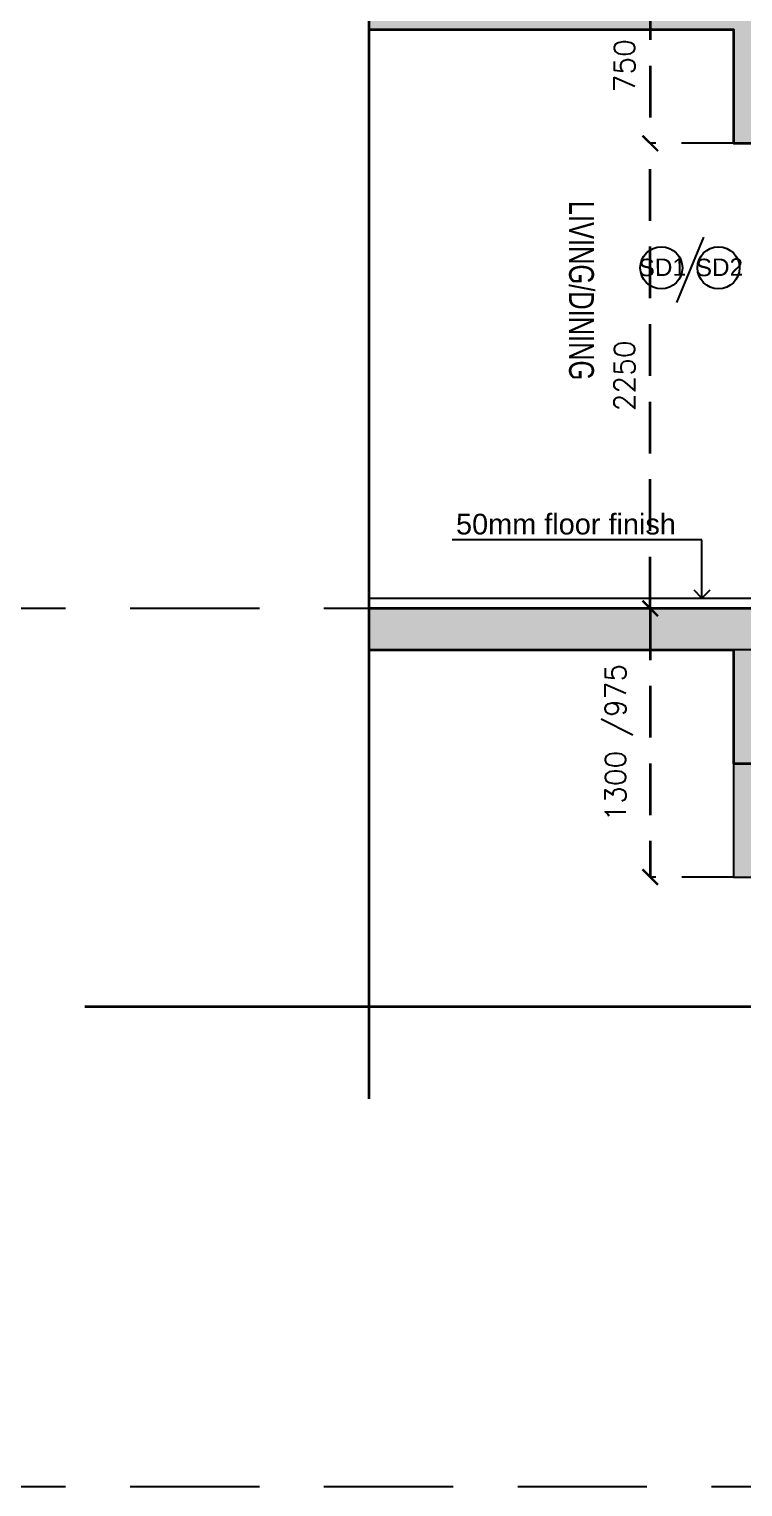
# Model space of a CAD drawing. Header units: millimetres. Extents: x 1066295 to 1300022, y -5734212 to -5454663.
# Drawn here: x 1156989 to 1160441, y -5551243 to -5544191 of the extents above; entities that cross this region are included whole.
import ezdxf
from ezdxf.enums import TextEntityAlignment as Align

# ---------------------------------------------------------------- set-up
doc = ezdxf.new("R2010")
doc.units = ezdxf.units.MM
doc.header["$LTSCALE"] = 1000
doc.header["$MEASUREMENT"] = 0
for name, pattern in [('AUDIT_D_120904163729-0', [0]), ('T9_PROFILE SECTIONS$0$AUDIT_D_120904163729-0', [0]), ('T9_PROFILE SECTIONS$0$HIDDEN', [0.375, 0.25, -0.125]), ('T9_PROFILE SECTIONS$0$HIDDEN2', [0.1875, 0.125, -0.0625])]:
    doc.linetypes.add(name, pattern=pattern)
doc.layers.get('0').update_dxf_attribs({"linetype": 'AUDIT_D_120904163729-0'})
for name, color, linetype, lineweight in [('T9_PROFILE SECTIONS$0$A-DIMENSION', 2, 'Continuous', 35), ('T9_PROFILE SECTIONS$0$A-SLAB', 3, 'Continuous', 35), ('T9_PROFILE SECTIONS$0$a-Text', 4, 'Continuous', 0), ('T9_PROFILE SECTIONS$0$R0-18-10-2014-T1-1st Podium Floor Plan$0$Text', 7, 'Continuous', 0), ('T9_PROFILE SECTIONS$0$T8_PROFILE SECTIONS$0$A-SLAB', 3, 'Continuous', 35)]:
    doc.layers.add(name, color=color, linetype=linetype, lineweight=lineweight)
for name, color, linetype in [('T9_PROFILE SECTIONS$0$a-rcc', 3, 'Continuous'), ('T9_PROFILE SECTIONS$0$A-WALL HATCH', 8, 'Continuous'), ('T9_PROFILE SECTIONS$0$F.F.L', 36, 'Continuous'), ('T9_PROFILE SECTIONS$0$HATCH 150', 8, 'Continuous'), ('T9_PROFILE SECTIONS$0$Leader', 2, 'T9_PROFILE SECTIONS$0$AUDIT_D_120904163729-0'), ('T9_PROFILE SECTIONS$0$LEVEL', 7, 'Continuous'), ('T9_PROFILE SECTIONS$0$TEXT ROOM', 7, 'Continuous'), ('T9_PROFILE SECTIONS$0$TYPICAL UNITS$0$a-door-no', 104, 'Continuous')]:
    doc.layers.add(name, color=color, linetype=linetype)
doc.styles.add('T9_PROFILE SECTIONS$0$ARIAL ARROW', font='arial.ttf')
doc.styles.add('T9_PROFILE SECTIONS$0$Romans 1', font='romans.shx', dxfattribs={"height": 100})
doc.styles.add('T9_PROFILE SECTIONS$0$RSP_TXT 500', font='swisscl.ttf', dxfattribs={"height": 250})
doc.styles.add('T9_PROFILE SECTIONS$0$TYPICAL UNITS$0$LODHA STANDERD', font='sanss___.ttf')
doc.dimstyles.new('T9_PROFILE SECTIONS$0$ALPINE S', dxfattribs={"dimscale": 0, "dimtxt": 100, "dimasz": 75, "dimexe": 0, "dimexo": 0, "dimgap": 75, "dimtad": 1, "dimdec": 0, "dimzin": 0, "dimdsep": 46, "dimtxsty": 'T9_PROFILE SECTIONS$0$Romans 1', "dimblk": 'T9_PROFILE SECTIONS$0$_ArchTick', "dimcen": 0.09, "dimclrd": 256, "dimclre": 256, "dimclrt": 7, "dimadec": 0, "dimazin": 0, "dimtfac": 1, "dimtdec": 0, "dimtofl": 0, "dimtmove": 1, "dimatfit": 0, "dimldrblk": 'T9_PROFILE SECTIONS$0$_Open90', "dimfxl": 1, "dimtolj": 1, "dimtzin": 0, "dimarcsym": 0})

# ---------------------------------------------------------------- blocks, each defined once
blk = doc.blocks.new('T9_PROFILE SECTIONS$0$_ArchTick')
at = {"color": 0, "linetype": 'ByBlock', "const_width": 0.15}
blk.add_lwpolyline([(-0.5, -0.5), (0.5, 0.5)], dxfattribs=at)
blk = doc.blocks.new('*D847')
at = {"layer": 'T9_PROFILE SECTIONS$0$A-DIMENSION', "linetype": 'T9_PROFILE SECTIONS$0$HIDDEN', "lineweight": -2, "transparency": 16777216}
for p, q in [((1162140.5, -5544595.1), (1161738.7, -5544595.1)), ((1162140.5, -5545895.1), (1161738.7, -5545895.1))]:
    blk.add_line(p, q, dxfattribs=at)
at = {"layer": 'T9_PROFILE SECTIONS$0$A-DIMENSION', "linetype": 'T9_PROFILE SECTIONS$0$HIDDEN', "transparency": 16777216}
blk.add_line((1161738.7, -5544595.1), (1161738.7, -5545895.1), dxfattribs=at)
at = {"layer": 'T9_PROFILE SECTIONS$0$A-DIMENSION', "linetype": 'ByBlock', "transparency": 16777216, "xscale": 75, "yscale": 75, "zscale": 75}
for p, rotation in [((1161738.7, -5544595.1), 90), ((1161738.7, -5545895.1), 270)]:
    blk.add_blockref('T9_PROFILE SECTIONS$0$_ArchTick', p, dxfattribs=dict(at, rotation=rotation))
at = {"layer": 'T9_PROFILE SECTIONS$0$A-DIMENSION', "color": 7, "linetype": 'ByBlock', "transparency": 16777216, "insert": (1161587.5, -5545245.1), "char_height": 100, "attachment_point": 5, "rotation": 90, "style": 'T9_PROFILE SECTIONS$0$Romans 1'}
blk.add_mtext('\\A1;1300 /975', dxfattribs=at)
blk = doc.blocks.new('T9_PROFILE SECTIONS$0$_Open90')
at = {"color": 0, "linetype": 'ByBlock', "lineweight": -2}
for p, q in [((0, 0), (-1, 0)), ((-0.5, 0.5), (0, 0)), ((0, 0), (-0.5, -0.5))]:
    blk.add_line(p, q, dxfattribs=at)
blk = doc.blocks.new('*D848')
at = {"layer": 'T9_PROFILE SECTIONS$0$A-DIMENSION', "linetype": 'T9_PROFILE SECTIONS$0$HIDDEN', "lineweight": -2, "transparency": 16777216}
for p, q in [((1162140.5, -5542345.1), (1161738.7, -5542345.1)), ((1162140.5, -5544595.1), (1161738.7, -5544595.1))]:
    blk.add_line(p, q, dxfattribs=at)
at = {"layer": 'T9_PROFILE SECTIONS$0$A-DIMENSION', "linetype": 'T9_PROFILE SECTIONS$0$HIDDEN', "transparency": 16777216}
blk.add_line((1161738.7, -5544595.1), (1161738.7, -5542345.1), dxfattribs=at)
at = {"layer": 'T9_PROFILE SECTIONS$0$A-DIMENSION', "linetype": 'ByBlock', "transparency": 16777216, "xscale": 75, "yscale": 75, "zscale": 75}
for p, rotation in [((1161738.7, -5542345.1), 90), ((1161738.7, -5544595.1), 270)]:
    blk.add_blockref('T9_PROFILE SECTIONS$0$_ArchTick', p, dxfattribs=dict(at, rotation=rotation))
at = {"layer": 'T9_PROFILE SECTIONS$0$A-DIMENSION', "color": 7, "linetype": 'ByBlock', "transparency": 16777216, "insert": (1161613.7, -5543470.1), "char_height": 100, "attachment_point": 5, "rotation": 90, "style": 'T9_PROFILE SECTIONS$0$Romans 1'}
blk.add_mtext('\\A1;2250', dxfattribs=at)
blk = doc.blocks.new('T9_PROFILE SECTIONS$0$TYPICAL UNITS$0$B-flat-33')
at = {"layer": 'T9_PROFILE SECTIONS$0$TYPICAL UNITS$0$a-door-no'}
blk.add_ellipse((14108, 1402), major_axis=(0, -181), ratio=0.999989, dxfattribs=at)
at = {"layer": 'T9_PROFILE SECTIONS$0$TYPICAL UNITS$0$a-door-no', "style": 'T9_PROFILE SECTIONS$0$TYPICAL UNITS$0$LODHA STANDERD', "oblique": 0, "width": 0.999989}
blk.add_attdef('OP1', text='', height=150, rotation=0.7592, dxfattribs=at).set_placement((14117, 1332), align=Align.CENTER)
blk = doc.blocks.new('*D320')
at = {"layer": 'T9_PROFILE SECTIONS$0$A-DIMENSION', "linetype": 'T9_PROFILE SECTIONS$0$HIDDEN', "lineweight": -2, "transparency": 16777216}
for p, q in [((1197835.7, -5678568.8), (1197835.7, -5678167)), ((1198585.7, -5678568.8), (1198585.7, -5678167))]:
    blk.add_line(p, q, dxfattribs=at)
at = {"layer": 'T9_PROFILE SECTIONS$0$A-DIMENSION', "linetype": 'T9_PROFILE SECTIONS$0$HIDDEN', "transparency": 16777216}
blk.add_line((1198585.7, -5678167), (1197835.7, -5678167), dxfattribs=at)
at = {"layer": 'T9_PROFILE SECTIONS$0$A-DIMENSION', "linetype": 'ByBlock', "transparency": 16777216, "xscale": 75, "yscale": 75, "zscale": 75, "rotation": 180}
blk.add_blockref('T9_PROFILE SECTIONS$0$_ArchTick', (1197835.7, -5678167), dxfattribs=at)
at = {"layer": 'T9_PROFILE SECTIONS$0$A-DIMENSION', "linetype": 'ByBlock', "transparency": 16777216, "xscale": 75, "yscale": 75, "zscale": 75}
blk.add_blockref('T9_PROFILE SECTIONS$0$_ArchTick', (1198585.7, -5678167), dxfattribs=at)
at = {"layer": 'T9_PROFILE SECTIONS$0$A-DIMENSION', "color": 7, "linetype": 'ByBlock', "transparency": 16777216, "insert": (1198210.7, -5678042), "char_height": 100, "attachment_point": 5, "style": 'T9_PROFILE SECTIONS$0$Romans 1'}
blk.add_mtext('\\A1;750', dxfattribs=at)
blk = doc.blocks.new('T9_PROFILE SECTIONS$0$vfd')
at = {"layer": 'T9_PROFILE SECTIONS$0$HATCH 150'}
h = blk.add_hatch(color=8, dxfattribs=at)
h.dxf.hatch_style = 1
h.paths.add_polyline_path([(1198735.7, -5680268.8), (1198585.7, -5680268.8), (1198435.7, -5680268.8), (1198435.7, -5678768.8), (1198585.7, -5678768.8), (1198585.7, -5676805.5), (1198385.7, -5676805.5), (1198385.7, -5678568.8), (1197835.7, -5678568.8), (1197835.7, -5678768.8), (1198235.7, -5678768.8), (1198235.7, -5680268.8), (1197835.7, -5680268.8), (1197835.7, -5680428.8), (1198735.7, -5680428.8)])
at = {"layer": 'T9_PROFILE SECTIONS$0$A-SLAB', "linetype": 'ByBlock', "elevation": 0}
blk.add_lwpolyline([(1198735.7, -5680268.8), (1198585.7, -5680268.8), (1198435.7, -5680268.8), (1198435.7, -5678768.8), (1198585.7, -5678768.8), (1198585.7, -5676805.5), (1198385.7, -5676805.5), (1198385.7, -5678568.8), (1197835.7, -5678568.8), (1197835.7, -5678768.8), (1198235.7, -5678768.8), (1198235.7, -5680268.8), (1197835.7, -5680268.8), (1197835.7, -5680428.8), (1198735.7, -5680428.8)], close=True, dxfattribs=at)
at = {"layer": 'T9_PROFILE SECTIONS$0$A-DIMENSION', "linetype": 'ByBlock'}
dim = blk.add_linear_dim(base=(1197835.7, -5678167, 0), p1=(1198585.7, -5678568.8, 0), p2=(1197835.7, -5678568.8, 0), dimstyle='T9_PROFILE SECTIONS$0$ALPINE S', override={"dimscale": 1, "dimfxl": 5, "dimlwd": 65535, "dimarcsym": 1}, dxfattribs=at)
dim.commit()
dim.dimension.update_dxf_attribs({"geometry": '*D320', "text_midpoint": (1198210.7, -5678042, 0)})
blk = doc.blocks.new('T9_PROFILE SECTIONS')
at = {"layer": 'T9_PROFILE SECTIONS$0$A-WALL HATCH', "linetype": 'ByBlock'}
h = blk.add_hatch(color=256, dxfattribs=at)
h.dxf.hatch_style = 1
h.paths.add_polyline_path([(1166071.1293, -5545895.054), (1166071.1293, -5545695.054), (1162340.4747, -5545695.054), (1162340.4747, -5544795.054), (1162140.4747, -5544795.054), (1162140.4747, -5545895.054)])
at = {"layer": 'T9_PROFILE SECTIONS$0$HATCH 150'}
h = blk.add_hatch(color=8, dxfattribs=at)
h.dxf.hatch_style = 1
h.paths.add_polyline_path([(1162340.4747, -5544745.054), (1162340.4747, -5544595.054), (1160377.1009, -5544595.054), (1160377.1009, -5544795.054), (1162140.4747, -5544795.054), (1162140.4747, -5545345.054), (1162340.4747, -5545345.054), (1162340.4747, -5544945.054)])
at = {"layer": 'T9_PROFILE SECTIONS$0$a-rcc', "linetype": 'ByBlock', "elevation": -0.01}
blk.add_lwpolyline([(1166071.1293, -5545695.054), (1162340.4747, -5545695.054), (1162340.4747, -5544795.054), (1162140.4747, -5544795.054), (1162140.4747, -5545895.054), (1166071.1293, -5545895.054)], dxfattribs=at)
at = {"layer": 'T9_PROFILE SECTIONS$0$A-SLAB', "linetype": 'ByBlock', "elevation": -0.01}
blk.add_lwpolyline([(1160377.1008, -5456632.2906), (1160377.1008, -5503756.0106), (1160581.4778, -5503756.0106), (1160581.4778, -5503834.4701), (1160021.2257, -5503834.4701), (1160021.2257, -5503949.507), (1160377.1008, -5503949.507), (1160377.1008, -5546967.4733)], dxfattribs=at)
blk.add_lwpolyline([(1162340.4747, -5544745.054), (1162340.4747, -5544745.054), (1162340.4747, -5544595.054), (1160377.1009, -5544595.054), (1160377.1009, -5544795.054), (1162140.4747, -5544795.054), (1162140.4747, -5545345.054), (1162340.4747, -5545345.054), (1162340.4747, -5544945.054), (1162340.4747, -5544945.054)], close=True, dxfattribs=at)
at = {"layer": 'T9_PROFILE SECTIONS$0$F.F.L', "linetype": 'Continuous', "ltscale": 0.1, "elevation": -0.01}
blk.add_lwpolyline([(1160377.1009, -5544545.054), (1162340.4747, -5544545.054), (1162340.4747, -5544555.054), (1164000.4747, -5544555.054)], dxfattribs=at)
at = {"layer": 'T9_PROFILE SECTIONS$0$LEVEL', "color": 8, "linetype": 'T9_PROFILE SECTIONS$0$HIDDEN2', "ltscale": 5}
for p, q in [((1261097.5948, -5544595.054, -0.01), (1103452.4742, -5544595.054, -0.01)), ((1261097.5948, -5548845.054, -0.01), (1103452.4742, -5548845.054, -0.01))]:
    blk.add_line(p, q, dxfattribs=at)
at = {"layer": 'T9_PROFILE SECTIONS$0$T8_PROFILE SECTIONS$0$A-SLAB', "linetype": 'ByBlock', "elevation": -0.0102}
blk.add_lwpolyline([(1170777.6222, -5546523.1551), (1165363.3527, -5546523.1551), (1165363.3527, -5546379.5556), (1165302.4056, -5546379.5556), (1165302.4056, -5546721.4418), (1165230.2588, -5546721.4418), (1165230.2588, -5546523.1551), (1159003.2347, -5546523.1551)], dxfattribs=at)
at = {"layer": 'T9_PROFILE SECTIONS$0$TEXT ROOM', "ltscale": 0.1, "xscale": 0.5625, "yscale": 0.5625, "zscale": 0.5625}
for p, values in [((1153856.4067, -5543736.15, -0.0056), {'OP1': 'SD1'}), ((1154132.8205, -5543736.15, -0.0056), {'OP1': 'SD2'})]:
    blk.add_blockref('T9_PROFILE SECTIONS$0$TYPICAL UNITS$0$B-flat-33', p, dxfattribs=at).add_auto_attribs(values)
at = {"layer": 'T9_PROFILE SECTIONS$0$a-Text', "insert": (1161344.2842, -5542623.4672, 0), "char_height": 120, "attachment_point": 7, "rotation": 270, "style": 'T9_PROFILE SECTIONS$0$RSP_TXT 500'}
blk.add_mtext_dynamic_manual_height_columns('LIVING/DINING', width=1106.247749, gutter_width=500, heights=[0], dxfattribs=at)
at = {"layer": 'T9_PROFILE SECTIONS$0$R0-18-10-2014-T1-1st Podium Floor Plan$0$Text', "insert": (1160798.9758, -5544238.8387, -0.01), "char_height": 100, "width": 1133.401091, "attachment_point": 7, "style": 'T9_PROFILE SECTIONS$0$ARIAL ARROW'}
blk.add_mtext('50mm floor finish   ', dxfattribs=at)
at = {"layer": 'T9_PROFILE SECTIONS$0$A-DIMENSION', "linetype": 'ByBlock'}
dim = blk.add_linear_dim(base=(1161738.6905, -5542345.054, -0.01), p1=(1162140.4747, -5544595.054, -0.01), p2=(1162140.4747, -5542345.054, -0.0303), angle=90, dimstyle='T9_PROFILE SECTIONS$0$ALPINE S', override={"dimscale": 1, "dimfxl": 5, "dimlwd": 65535, "dimarcsym": 1}, dxfattribs=at)
dim.commit()
dim.dimension.update_dxf_attribs({"geometry": '*D848', "text_midpoint": (1161613.6905, -5543470.054, -0.01)})
dim = blk.add_linear_dim(base=(1161738.6905, -5545895.054, -0.01), p1=(1162140.4747, -5544595.054, -0.0201), p2=(1162140.4747, -5545895.054, -0.01), angle=90, text='<> /975', dimstyle='T9_PROFILE SECTIONS$0$ALPINE S', override={"dimscale": 1, "dimfxl": 5, "dimlwd": 65535, "dimarcsym": 1}, dxfattribs=at)
dim.commit()
dim.dimension.update_dxf_attribs({"geometry": '*D847', "text_midpoint": (1161587.5001, -5545245.054, -0.01)})
at = {"layer": 'T9_PROFILE SECTIONS$0$Leader'}
blk.add_leader([(1161988.8257, -5544545.054, -0.0201), (1161988.8257, -5544264.1345, -0.0201), (1160780.2071, -5544264.1345, -0.0201)], dimstyle='T9_PROFILE SECTIONS$0$ALPINE S', override={"dimscale": 1, "dimtad": 0}, dxfattribs=at)
at = {"linetype": 'ByBlock', "rotation": 90}
blk.add_blockref('T9_PROFILE SECTIONS$0$vfd', (-4516428.3571, -6740180.7874, -0.01), dxfattribs=at)
at = {"layer": 'T9_PROFILE SECTIONS$0$TEXT ROOM', "ltscale": 0.1}
blk.add_line((1161996.0293, -5542799.4542, 0), (1161864.7996, -5543114.527, 0), dxfattribs=at)

msp = doc.modelspace()

# ---------------------------------------------------------------- block references
at = {"linetype": 'ByBlock'}
msp.add_blockref('T9_PROFILE SECTIONS', (-1745.2, -2398.4, 0.4), dxfattribs=at)

doc.saveas('drawing.dxf')
